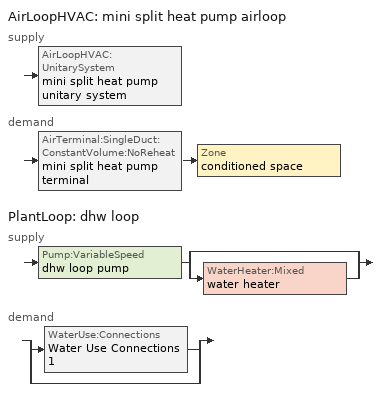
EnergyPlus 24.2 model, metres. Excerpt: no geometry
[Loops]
AirLoopHVAC 'mini split heat pump airloop'
 supply: AirLoopHVAC:UnitarySystem 'mini split heat pump unitary system'
 demand: AirTerminal:SingleDuct:ConstantVolume:NoReheat 'mini split heat pump terminal' > Zone 'conditioned space'
PlantLoop 'dhw loop'
 supply: Pump:VariableSpeed 'dhw loop pump' > split
  | bypass
  | WaterHeater:Mixed 'water heater'
 demand: split
  | WaterUse:Connections 'Water Use Connections 1'
  | bypass
[ZoneControl:Thermostat]
conditioned space Thermostat: Zone or ZoneList=conditioned space; Control Type Schedule=conditioned space Thermostat Schedule; Control 1=conditioned space temperature setpoint; Temperature Difference Between Cutout And Setpoint {deltaC}=0
[ThermostatSetpoint:DualSetpoint]
conditioned space temperature setpoint: Heating Setpoint Temperature Schedule=heating setpoint; Cooling Setpoint Temperature Schedule=cooling setpoint
[ZoneHVAC:Baseboard:Convective:Electric]
electric baseboard: Availability Schedule=Always On Discrete; Heating Design Capacity {W}=5910.66; Efficiency=1
[AirTerminal:SingleDuct:ConstantVolume:NoReheat]
mini split heat pump terminal: Availability Schedule=Always On Discrete; Maximum Air Flow Rate {m3/s}=0.209545
[Zone equipment]
conditioned space: electric baseboard, mini split heat pump terminal
[AirLoopHVAC]
mini split heat pump airloop: Design Supply Air Flow Rate {m3/s}=0.209545; Design Return Air Flow Fraction of Supply Air Flow=1
[Sizing:System]
mini split heat pump airloop: Type of Load to Size On=Sensible; Design Outdoor Air Flow Rate {m3/s}=Autosize; Central Heating Maximum System Air Flow Ratio=0.3; Preheat Design Temperature {C}=7; Preheat Design Humidity Ratio {kgWater/kgDryAir}=0.008; Precool Design Temperature {C}=12.8; Precool Design Humidity Ratio {kgWater/kgDryAir}=0.008; Central Cooling Design Supply Air Temperature {C}=12.8; Central Heating Design Supply Air Temperature {C}=16.7; Type of Zone Sum to Use=NonCoincident; 100% Outdoor Air in Cooling=Yes; 100% Outdoor Air in Heating=Yes; Central Cooling Design Supply Air Humidity Ratio {kgWater/kgDryAir}=0.0085; Central Heating Design Supply Air Humidity Ratio {kgWater/kgDryAir}=0.008; Cooling Supply Air Flow Rate Method=DesignDay; Cooling Supply Air Flow Rate {m3/s}=0; Cooling Supply Air Flow Rate Per Floor Area {m3/s-m2}=0.00996765; Cooling Fraction of Autosized Cooling Supply Air Flow Rate=1; Cooling Supply Air Flow Rate Per Unit Cooling Capacity {m3/s-W}=3.94755e-05; Heating Supply Air Flow Rate Method=DesignDay; Heating Supply Air Flow Rate {m3/s}=0; Heating Supply Air Flow Rate Per Floor Area {m3/s-m2}=0.00996765; Heating Fraction of Autosized Heating Supply Air Flow Rate=1; Heating Fraction of Autosized Cooling Supply Air Flow Rate=1; Heating Supply Air Flow Rate Per Unit Heating Capacity {m3/s-W}=3.15882e-05; System Outdoor Air Method=ZoneSum; Zone Maximum Outdoor Air Fraction=1; Cooling Design Capacity Method=CoolingDesignCapacity; Cooling Design Capacity {W}=Autosize; Cooling Design Capacity Per Floor Area {W/m2}=234.7; Fraction of Autosized Cooling Design Capacity=1; Heating Design Capacity Method=HeatingDesignCapacity; Heating Design Capacity {W}=Autosize; Heating Design Capacity Per Floor Area {W/m2}=157; Fraction of Autosized Heating Design Capacity=1; Central Cooling Capacity Control Method=OnOff; Occupant Diversity=Autosize
[AvailabilityManager:Scheduled]
mini split heat pump airloop Availability Manager: Schedule=Always On Discrete
[AirLoopHVAC:UnitarySystem]
mini split heat pump unitary system: Control Type=Load; Controlling Zone or Thermostat Location=conditioned space; Dehumidification Control Type=None; Availability Schedule=Always On Discrete; Supply Fan=mini split heat pump supply fan; Fan Placement=BlowThrough; Supply Air Fan Operating Mode Schedule=mini split heat pump auto fan schedule; Heating Coil=mini split heat pump htg coil; DX Heating Coil Sizing Ratio=1; Cooling Coil=mini split heat pump clg coil; Use DOAS DX Cooling Coil=No; Minimum Supply Air Temperature {C}=2; Latent Load Control=SensibleOnlyLoadControl; Cooling Supply Air Flow Rate Method=SupplyAirFlowRate; Cooling Supply Air Flow Rate {m3/s}=0.209545; Heating Supply Air Flow Rate Method=SupplyAirFlowRate; Heating Supply Air Flow Rate {m3/s}=0.209545; No Load Supply Air Flow Rate Method=SupplyAirFlowRate; No Load Supply Air Flow Rate {m3/s}=0; No Load Supply Air Flow Rate Control Set To Low Speed=Yes; Maximum Supply Air Temperature {C}=48.8889; Maximum Outdoor Dry-Bulb Temperature for Supplemental Heater Operation {C}=21; Ancillary On-Cycle Electric Power {W}=0; Ancillary Off-Cycle Electric Power {W}=0; Design Specification Multispeed Object=Unitary System Performance Multispeed 1
[Fan:SystemModel]
mini split heat pump supply fan: Availability Schedule=Always On Discrete; Design Maximum Air Flow Rate {m3/s}=0.25806; Speed Control Method=Discrete; Electric Power Minimum Flow Rate Fraction=0.2; Design Pressure Rise {Pa}=500; Motor Efficiency=1; Motor In Air Stream Fraction=1; Design Electric Power Consumption {W}=Autosize; Design Power Sizing Method=PowerPerFlow; Electric Power Per Unit Flow Rate {W/(m3/s)}=148.322; Electric Power Per Unit Flow Rate Per Unit Pressure {W/((m3/s)-Pa)}=1.66667; Fan Total Efficiency=0.7; Motor Loss Radiative Fraction=0; Number of Speeds=4; Speed Flow Fraction 1=0.20706; Speed Electric Power Fraction 1=0.00888; Speed Flow Fraction 2=0.252; Speed Electric Power Fraction 2=0.016; Speed Flow Fraction 3=0.812; Speed Electric Power Fraction 3=0.53539; Speed Flow Fraction 4=1; Speed Electric Power Fraction 4=1
[Coil:Heating:DX:MultiSpeed]
mini split heat pump htg coil: Availability Schedule=Always On Discrete; Minimum Outdoor Dry-Bulb Temperature for Compressor Operation {C}=-28.8889; Crankcase Heater Capacity {W}=50; Maximum Outdoor Dry-Bulb Temperature for Crankcase Heater Operation {C}=10; Defrost Energy Input Ratio Function of Temperature Curve=Defrosteir; Maximum Outdoor Dry-Bulb Temperature for Defrost Operation {C}=4.44444; Defrost Strategy=ReverseCycle; Defrost Control=Timed; Defrost Time Period Fraction=0.058333; Resistive Defrost Heater Capacity {W}=AutoSize; Apply Part Load Fraction to Speeds Greater than 1=No; Fuel Type=Electricity; Region number for Calculating HSPF=4; Number of Speeds=2; Speed Gross Rated Heating Capacity 1 {W}=1209.74; Speed Gross Rated Heating COP 1 {W/W}=4.91059; Speed Rated Air Flow Rate 1 {m3/s}=0.0649699; Speed Rated Supply Air Fan Power Per Volume Flow Rate 2017 1 {W/(m3/s)}=773.3; Speed Rated Supply Air Fan Power Per Volume Flow Rate 2023 1 {W/(m3/s)}=934.4; Speed Heating Capacity Function of Temperature Curve Name 1=Heat-CAP-fT1; Speed Heating Capacity Function of Flow Fraction Curve Name 1=Heat-CAP-fFF1; Speed Energy Input Ratio Function of Temperature Curve Name 1=Heat-EIR-fT1; Speed Energy Input Ratio Function of Flow Fraction Curve Name 1=Heat-EIR-fFF1; Speed Part Load Fraction Correlation Curve Name 1=Heat-PLF-fPLR1; Speed Rated Waste Heat Fraction of Power Input 1=0.2; Speed Waste Heat Function of Temperature Curve Name 1=ConstantBiquadratic 1; Speed Gross Rated Heating Capacity 2 {W}=4764.73; Speed Gross Rated Heating COP 2 {W/W}=3.56211; Speed Rated Air Flow Rate 2 {m3/s}=0.257815; Speed Rated Supply Air Fan Power Per Volume Flow Rate 2017 2 {W/(m3/s)}=773.3; Speed Rated Supply Air Fan Power Per Volume Flow Rate 2023 2 {W/(m3/s)}=934.4; Speed Heating Capacity Function of Temperature Curve Name 2=Heat-CAP-fT2; Speed Heating Capacity Function of Flow Fraction Curve Name 2=Heat-CAP-fFF2; Speed Energy Input Ratio Function of Temperature Curve Name 2=Heat-EIR-fT2; Speed Energy Input Ratio Function of Flow Fraction Curve Name 2=Heat-EIR-fFF2; Speed Part Load Fraction Correlation Curve Name 2=Heat-PLF-fPLR2; Speed Rated Waste Heat Fraction of Power Input 2=0.2; Speed Waste Heat Function of Temperature Curve Name 2=ConstantBiquadratic 1
[Coil:Cooling:DX:MultiSpeed]
mini split heat pump clg coil: Availability Schedule=Always On Discrete; Condenser Type=AirCooled; Minimum Outdoor Dry-Bulb Temperature for Compressor Operation {C}=-25; Apply Part Load Fraction to Speeds Greater than 1=No; Apply Latent Degradation to Speeds Greater than 1=No; Crankcase Heater Capacity {W}=50; Maximum Outdoor Dry-Bulb Temperature for Crankcase Heater Operation {C}=10; Basin Heater Capacity {W/K}=0; Basin Heater Setpoint Temperature {C}=2; Fuel Type=Electricity; Number of Speeds=2; Speed Gross Rated Total Cooling Capacity 1 {W}=994.847; Speed Gross Rated Sensible Heat Ratio 1=0.806404; Speed Gross Rated Cooling COP 1 {W/W}=4.53295; Speed Rated Air Flow Rate 1 {m3/s}=0.0533835; Speed Rated Evaporator Fan Power Per Volume Flow Rate 2017 1 {W/(m3/s)}=773.3; Speed Rated Evaporator Fan Power Per Volume Flow Rate 2023 1 {W/(m3/s)}=934.4; Speed Total Cooling Capacity Function of Temperature Curve Name 1=Cool-CAP-fT1; Speed Total Cooling Capacity Function of Flow Fraction Curve Name 1=Cool-CAP-fFF1; Speed Energy Input Ratio Function of Temperature Curve Name 1=Cool-EIR-fT1; Speed Energy Input Ratio Function of Flow Fraction Curve Name 1=Cool-EIR-fFF1; Speed Part Load Fraction Correlation Curve Name 1=Cool-PLF-fPLR1; Speed Nominal Time for Condensate Removal to Begin 1 {s}=1000; Speed Ratio of Initial Moisture Evaporation Rate and Steady State Latent Capacity 1=1.5; Speed Maximum Cycling Rate 1 {cycles/hr}=3; Speed Latent Capacity Time Constant 1 {s}=45; Speed Rated Waste Heat Fraction of Power Input 1=0.2; Speed Waste Heat Function of Temperature Curve Name 1=ConstantBiquadratic; Speed Evaporative Condenser Effectiveness 1=0.9; Speed Evaporative Condenser Air Flow Rate 1 {m3/s}=AutoSize; Speed Rated Evaporative Condenser Pump Power Consumption 1 {W}=AutoSize; Speed Gross Rated Total Cooling Capacity 2 {W}=3920.49; Speed Gross Rated Sensible Heat Ratio 2=0.759942; Speed Gross Rated Cooling COP 2 {W/W}=3.26937; Speed Rated Air Flow Rate 2 {m3/s}=0.209346; Speed Rated Evaporator Fan Power Per Volume Flow Rate 2017 2 {W/(m3/s)}=773.3; Speed Rated Evaporator Fan Power Per Volume Flow Rate 2023 2 {W/(m3/s)}=934.4; Speed Total Cooling Capacity Function of Temperature Curve Name 2=Cool-CAP-fT2; Speed Total Cooling Capacity Function of Flow Fraction Curve Name 2=Cool-CAP-fFF2; Speed Energy Input Ratio Function of Temperature Curve Name 2=Cool-EIR-fT2; Speed Energy Input Ratio Function of Flow Fraction Curve Name 2=Cool-EIR-fFF2; Speed Part Load Fraction Correlation Curve Name 2=Cool-PLF-fPLR2; Speed Nominal Time for Condensate Removal to Begin 2 {s}=1000; Speed Ratio of Initial Moisture Evaporation Rate and Steady State Latent Capacity 2=1.5; Speed Maximum Cycling Rate 2 {cycles/hr}=3; Speed Latent Capacity Time Constant 2 {s}=45; Speed Rated Waste Heat Fraction of Power Input 2=0.2; Speed Waste Heat Function of Temperature Curve Name 2=ConstantBiquadratic; Speed Evaporative Condenser Effectiveness 2=0.9; Speed Evaporative Condenser Air Flow Rate 2 {m3/s}=AutoSize; Speed Rated Evaporative Condenser Pump Power Consumption 2 {W}=AutoSize
[UnitarySystemPerformance:Multispeed]
Unitary System Performance Multispeed 1: Number of Speeds for Heating=2; Number of Speeds for Cooling=2; Single Mode Operation=No; No Load Supply Air Flow Rate Ratio=1; Heating Speed Supply Air Flow Ratio 1=0.310345; Cooling Speed Supply Air Flow Ratio 1=0.255; Heating Speed Supply Air Flow Ratio 2=1.23153; Cooling Speed Supply Air Flow Ratio 2=1
[PlantLoop]
dhw loop: Fluid Type=Water; Plant Equipment Operation Scheme=dhw loop Operation Schemes; Maximum Loop Temperature {C}=100; Minimum Loop Temperature {C}=0; Maximum Loop Flow Rate {m3/s}=0.01; Minimum Loop Flow Rate {m3/s}=0; Plant Loop Volume {m3}=0.003; Load Distribution Scheme=Optimal; Plant Loop Demand Calculation Scheme=SingleSetpoint; Common Pipe Simulation=None
[Sizing:Plant]
dhw loop: Loop Type=Heating; Design Loop Exit Temperature {C}=56; Loop Design Temperature Difference {deltaC}=5.55556; Sizing Option=NonCoincident; Zone Timesteps in Averaging Window=1; Coincident Sizing Factor Mode=None
[Pump:VariableSpeed]
dhw loop pump: Design Maximum Flow Rate {m3/s}=0.01; Design Pump Head {Pa}=1; Design Power Consumption {W}=0; Motor Efficiency=0.85; Fraction of Motor Inefficiencies to Fluid Stream=0; Coefficient 1 of the Part Load Performance Curve=0; Coefficient 2 of the Part Load Performance Curve=1; Coefficient 3 of the Part Load Performance Curve=0; Coefficient 4 of the Part Load Performance Curve=0; Design Minimum Flow Rate {m3/s}=0; Pump Control Type=Intermittent; Skin Loss Radiative Fraction=0.5; Design Power Sizing Method=PowerPerFlowPerPressure; Design Electric Power per Unit Flow Rate {W/(m3/s)}=348701.1; Design Shaft Power per Unit Flow Rate per Unit Head {W/((m3/s)-Pa)}=1.28205; Design Minimum Flow Rate Fraction=0
[WaterHeater:Mixed]
water heater: Tank Volume {m3}=0.170344; Setpoint Temperature Schedule=water heater setpoint; Deadband Temperature Difference {deltaC}=2; Maximum Temperature Limit {C}=99; Heater Control Type=Cycle; Heater Maximum Capacity {W}=5500.06; Heater Minimum Capacity {W}=0; Heater Ignition Minimum Flow Rate {m3/s}=0; Heater Ignition Delay {s}=0; Heater Fuel Type=Electricity; Heater Thermal Efficiency=1; Off Cycle Parasitic Fuel Consumption Rate {W}=0; Off Cycle Parasitic Fuel Type=Electricity; Off Cycle Parasitic Heat Fraction to Tank=0; On Cycle Parasitic Fuel Consumption Rate {W}=0; On Cycle Parasitic Fuel Type=Electricity; On Cycle Parasitic Heat Fraction to Tank=0; Ambient Temperature Indicator=Zone; Ambient Temperature Zone=conditioned space; Off Cycle Loss Coefficient to Ambient Temperature {W/K}=2.93714; Off Cycle Loss Fraction to Zone=1; On Cycle Loss Coefficient to Ambient Temperature {W/K}=2.93714; On Cycle Loss Fraction to Zone=1; Use Side Effectiveness=1; Source Side Effectiveness=1; Use Side Design Flow Rate {m3/s}=Autosize; Source Side Design Flow Rate {m3/s}=Autosize; Indirect Water Heating Recovery Time {hr}=1.5; Source Side Flow Control Mode=IndirectHeatPrimarySetpoint
[WaterHeater:Sizing]
water heater: Design Mode=PeakDraw; Time Storage Can Meet Peak Draw {hr}=0.538503; Time for Tank Recovery {hr}=0; Nominal Tank Volume for Autosizing Plant Connections {m3}=1
[SetpointManager:Scheduled]
Setpoint Manager Scheduled 1: Control Variable=Temperature; Schedule=dhw temp
[WaterUse:Connections]
Water Use Connections 1: Drain Water Heat Exchanger Type=None; Drain Water Heat Exchanger Destination=Plant; Water Use Equipment Name 1=dhw fixtures; Water Use Equipment Name 2=dhw distribution waste; Water Use Equipment Name 3=clothes washer; Water Use Equipment Name 4=dishwasher
[WaterUse:Equipment]
Name | Peak Flow Rate {m3/s} | Flow Rate Fraction Schedule | Target Temperature Schedule
dhw fixtures | 4.46098e-06 | dhw fixtures schedule | mixed water temperature schedule
dhw distribution waste | 1.35238e-06 | dhw fixtures schedule | mixed water temperature schedule
clothes washer | 9.69919e-07 | clothes washer schedule
dishwasher | 2.90872e-07 | dishwasher schedule
[PlantEquipmentOperationSchemes]
dhw loop Operation Schemes: Control Scheme Object Type 1=PlantEquipmentOperation:HeatingLoad; Control Scheme Name 1=dhw loop Heating Operation Scheme; Control Scheme Schedule Name 1=Always On Discrete
[PlantEquipmentOperation:HeatingLoad]
dhw loop Heating Operation Scheme: Load Range Lower Limit 1 {W}=0; Load Range Upper Limit 1 {W}=1000000000; Range Equipment List Name 1=dhw loop Heating Equipment List
[PlantEquipmentList]
dhw loop Heating Equipment List: WaterHeater:Mixed, water heater
[EnergyManagementSystem:GlobalVariable]
infil_program_Qfan
infil_program_Qinf
mini_split_heat_pump_airloop_Fan_RTF
natural_vent_program_Qnv
natural_vent_program_Qwhf
[EnergyManagementSystem:InternalVariable]
mini_split_heat_pump_airloop_max_sup_fan_mfr: Internal Data Index Key=mini split heat pump supply fan; Internal Data Type=Fan Maximum Mass Flow Rate
[EnergyManagementSystem:Sensor]
Name | Output:Variable or Output:Meter Index Key | Output:Variable or Output:Meter
airflow_gain | infil flow | Infiltration Sensible Heat Gain Energy
airflow_gain_1 | natural vent flow | Infiltration Sensible Heat Gain Energy
airflow_gain_2 | whole house fan flow | Infiltration Sensible Heat Gain Energy
airflow_loss | infil flow | Infiltration Sensible Heat Loss Energy
airflow_loss_1 | natural vent flow | Infiltration Sensible Heat Loss Energy
airflow_loss_2 | whole house fan flow | Infiltration Sensible Heat Loss Energy
clg_load_cond |  | Cooling:EnergyTransfer:Zone:CONDITIONED SPACE
clg_sp_s; clg_sp_s_1 | cooling setpoint | Schedule Value
clothes_dryer_exhaust_0_sch_s | clothes dryer exhaust 0 schedule | Schedule Value
conditioned_space_clg_unmet_s | conditioned space | Zone Cooling Setpoint Not Met Time
conditioned_space_htg_unmet_s | conditioned space | Zone Heating Setpoint Not Met Time
cool_season | cooling season schedule | Schedule Value
dhw_loss | water heater | Water Heater Heat Loss Energy
dhw_rtf | water heater | Water Heater Runtime Fraction
fridge_tin_s; tin_s; tin_s_1 | conditioned space | Zone Mean Air Temperature
htg_load_cond |  | Heating:EnergyTransfer:Zone:CONDITIONED SPACE
htg_sp_s; htg_sp_s_1 | heating setpoint | Schedule Value
ig_ee_conv | clothes dryer | Electric Equipment Convective Heating Energy
ig_ee_conv_1 | clothes washer | Electric Equipment Convective Heating Energy
ig_ee_conv_2 | cooking range | Electric Equipment Convective Heating Energy
ig_ee_conv_3 | dishwasher | Electric Equipment Convective Heating Energy
ig_ee_conv_4 | fridge | Electric Equipment Convective Heating Energy
ig_ee_conv_5 | misc plug loads | Electric Equipment Convective Heating Energy
ig_ee_conv_6 | whole house fan | Electric Equipment Convective Heating Energy
ig_ee_rad | clothes dryer | Electric Equipment Radiant Heating Energy
ig_ee_rad_1 | clothes washer | Electric Equipment Radiant Heating Energy
ig_ee_rad_2 | cooking range | Electric Equipment Radiant Heating Energy
ig_ee_rad_3 | dishwasher | Electric Equipment Radiant Heating Energy
ig_ee_rad_4 | fridge | Electric Equipment Radiant Heating Energy
ig_ee_rad_5 | misc plug loads | Electric Equipment Radiant Heating Energy
ig_ee_rad_6 | whole house fan | Electric Equipment Radiant Heating Energy
ig_lgt_conv | interior lighting | Lights Convective Heating Energy
ig_lgt_rad | interior lighting | Lights Radiant Heating Energy
ig_lgt_vis | interior lighting | Lights Visible Radiation Heating Energy
ig_oe_conv | clothes dryer 1 | Other Equipment Convective Heating Energy
ig_oe_conv_1 | cooking range 1 | Other Equipment Convective Heating Energy
ig_oe_conv_2 | general water use latent | Other Equipment Convective Heating Energy
ig_oe_conv_3 | general water use sensible | Other Equipment Convective Heating Energy
ig_oe_conv_4 | water heater energy adjustment1 | Other Equipment Convective Heating Energy
ig_oe_rad | clothes dryer 1 | Other Equipment Radiant Heating Energy
ig_oe_rad_1 | cooking range 1 | Other Equipment Radiant Heating Energy
ig_oe_rad_2 | general water use latent | Other Equipment Radiant Heating Energy
ig_oe_rad_3 | general water use sensible | Other Equipment Radiant Heating Energy
ig_oe_rad_4 | water heater energy adjustment1 | Other Equipment Radiant Heating Energy
ig_ppl_conv | occupants | People Convective Heating Energy
ig_ppl_rad | occupants | People Radiant Heating Energy
im_conv | furniture mass conditioned space 1 | Surface Inside Face Convection Heat Gain Energy
im_conv_1 | partition wall mass | Surface Inside Face Convection Heat Gain Energy
im_ig | furniture mass conditioned space 1 | Surface Inside Face Internal Gains Radiation Heat Gain Energy
im_ig_1 | partition wall mass | Surface Inside Face Internal Gains Radiation Heat Gain Energy
im_lgt | furniture mass conditioned space 1 | Surface Inside Face Lights Radiation Heat Gain Energy
im_lgt_1 | partition wall mass | Surface Inside Face Lights Radiation Heat Gain Energy
im_sol | furniture mass conditioned space 1 | Surface Inside Face Solar Radiation Heat Gain Energy
im_sol_1 | partition wall mass | Surface Inside Face Solar Radiation Heat Gain Energy
im_surf | furniture mass conditioned space 1 | Surface Inside Face Net Surface Thermal Radiation Heat Gain Energy
im_surf_1 | partition wall mass | Surface Inside Face Net Surface Thermal Radiation Heat Gain Energy
mech_vent_bath_fan_0_sch_s | mech vent bath fan 0 schedule | Schedule Value
mech_vent_bath_fan_1_sch_s | mech vent bath fan 1 schedule | Schedule Value
mech_vent_range_fan_0_sch_s | mech vent range fan 0 schedule | Schedule Value
mini_split_heat_pump_airloop_Fan_RTF_s | mini split heat pump supply fan | Fan Runtime Fraction Speed 1
mini_split_heat_pump_airloop_Fan_RTF_s_1 | mini split heat pump supply fan | Fan Runtime Fraction Speed 2
mini_split_heat_pump_airloop_Fan_RTF_s_2 | mini split heat pump supply fan | Fan Runtime Fraction Speed 3
mini_split_heat_pump_airloop_Fan_RTF_s_3 | mini split heat pump supply fan | Fan Runtime Fraction Speed 4
mini_split_heat_pump_clg_coil_s | mini split heat pump clg coil | Cooling Coil Total Cooling Energy
mini_split_heat_pump_htg_coil_s | mini split heat pump htg coil | Heating Coil Heating Energy
mini_split_heat_pump_supply_fan_s | mini split heat pump supply fan | Fan Electricity Energy
mv_conv | mech vent bath fan 0 | Electric Equipment Convective Heating Energy
mv_conv_1 | mech vent bath fan 1 | Electric Equipment Convective Heating Energy
mv_conv_2 | mech vent house fan | Electric Equipment Convective Heating Energy
mv_conv_3 | mech vent house fan cfis | Electric Equipment Convective Heating Energy
mv_conv_4 | mech vent range fan 0 | Electric Equipment Convective Heating Energy
mv_conv_5 | mech vent house fan latent load | Other Equipment Convective Heating Energy
mv_conv_6 | mech vent house fan sensible load | Other Equipment Convective Heating Energy
mv_rad | mech vent bath fan 0 | Electric Equipment Radiant Heating Energy
mv_rad_1 | mech vent bath fan 1 | Electric Equipment Radiant Heating Energy
mv_rad_2 | mech vent house fan | Electric Equipment Radiant Heating Energy
mv_rad_3 | mech vent house fan cfis | Electric Equipment Radiant Heating Energy
mv_rad_4 | mech vent range fan 0 | Electric Equipment Radiant Heating Energy
mv_rad_5 | mech vent house fan latent load | Other Equipment Radiant Heating Energy
mv_rad_6 | mech vent house fan sensible load | Other Equipment Radiant Heating Energy
natural_vent_s | natural vent schedule | Schedule Value
out_pb_s |  | Site Outdoor Air Barometric Pressure
out_wt_s |  | Site Outdoor Air Humidity Ratio
site_vw_s |  | Site Wind Speed
ss_back_out | Window1 | Surface Window Shortwave from Zone Back Out Window Heat Transfer Rate
ss_back_out_1 | Window2 | Surface Window Shortwave from Zone Back Out Window Heat Transfer Rate
ss_back_out_2 | Window3 | Surface Window Shortwave from Zone Back Out Window Heat Transfer Rate
ss_back_out_3 | Window4 | Surface Window Shortwave from Zone Back Out Window Heat Transfer Rate
ss_back_out_4 | Window5 | Surface Window Shortwave from Zone Back Out Window Heat Transfer Rate
ss_back_out_5 | Window7 | Surface Window Shortwave from Zone Back Out Window Heat Transfer Rate
ss_back_out_6 | Window9 | Surface Window Shortwave from Zone Back Out Window Heat Transfer Rate
ss_conv | Door1 | Surface Inside Face Convection Heat Gain Energy
ss_conv_1 | Window1 | Surface Inside Face Convection Heat Gain Energy
ss_conv_2 | Window2 | Surface Inside Face Convection Heat Gain Energy
ss_conv_3 | Window3 | Surface Inside Face Convection Heat Gain Energy
ss_conv_4 | Window4 | Surface Inside Face Convection Heat Gain Energy
ss_conv_5 | Window5 | Surface Inside Face Convection Heat Gain Energy
ss_conv_6 | Window7 | Surface Inside Face Convection Heat Gain Energy
ss_conv_7 | Window9 | Surface Inside Face Convection Heat Gain Energy
ss_ig | Door1 | Surface Inside Face Internal Gains Radiation Heat Gain Energy
ss_ig_1 | Window1 | Surface Inside Face Internal Gains Radiation Heat Gain Energy
ss_ig_2 | Window2 | Surface Inside Face Internal Gains Radiation Heat Gain Energy
ss_ig_3 | Window3 | Surface Inside Face Internal Gains Radiation Heat Gain Energy
ss_ig_4 | Window4 | Surface Inside Face Internal Gains Radiation Heat Gain Energy
ss_ig_5 | Window5 | Surface Inside Face Internal Gains Radiation Heat Gain Energy
ss_ig_6 | Window7 | Surface Inside Face Internal Gains Radiation Heat Gain Energy
ss_ig_7 | Window9 | Surface Inside Face Internal Gains Radiation Heat Gain Energy
ss_lgt | Door1 | Surface Inside Face Lights Radiation Heat Gain Energy
ss_sol | Door1 | Surface Inside Face Solar Radiation Heat Gain Energy
ss_surf | Door1 | Surface Inside Face Net Surface Thermal Radiation Heat Gain Energy
ss_surf_1 | Window1 | Surface Inside Face Net Surface Thermal Radiation Heat Gain Energy
ss_surf_2 | Window2 | Surface Inside Face Net Surface Thermal Radiation Heat Gain Energy
ss_surf_3 | Window3 | Surface Inside Face Net Surface Thermal Radiation Heat Gain Energy
ss_surf_4 | Window4 | Surface Inside Face Net Surface Thermal Radiation Heat Gain Energy
ss_surf_5 | Window5 | Surface Inside Face Net Surface Thermal Radiation Heat Gain Energy
ss_surf_6 | Window7 | Surface Inside Face Net Surface Thermal Radiation Heat Gain Energy
ss_surf_7 | Window9 | Surface Inside Face Net Surface Thermal Radiation Heat Gain Energy
ss_trans_in | Window1 | Surface Window Transmitted Solar Radiation Rate
ss_trans_in_1 | Window2 | Surface Window Transmitted Solar Radiation Rate
ss_trans_in_2 | Window3 | Surface Window Transmitted Solar Radiation Rate
ss_trans_in_3 | Window4 | Surface Window Transmitted Solar Radiation Rate
ss_trans_in_4 | Window5 | Surface Window Transmitted Solar Radiation Rate
ss_trans_in_5 | Window7 | Surface Window Transmitted Solar Radiation Rate
ss_trans_in_6 | Window9 | Surface Window Transmitted Solar Radiation Rate
ss_trans_out | Window1 | Surface Inside Face Initial Transmitted Diffuse Transmitted Out Window Solar Radiation Rate
ss_trans_out_1 | Window2 | Surface Inside Face Initial Transmitted Diffuse Transmitted Out Window Solar Radiation Rate
ss_trans_out_2 | Window3 | Surface Inside Face Initial Transmitted Diffuse Transmitted Out Window Solar Radiation Rate
ss_trans_out_3 | Window4 | Surface Inside Face Initial Transmitted Diffuse Transmitted Out Window Solar Radiation Rate
ss_trans_out_4 | Window5 | Surface Inside Face Initial Transmitted Diffuse Transmitted Out Window Solar Radiation Rate
ss_trans_out_5 | Window7 | Surface Inside Face Initial Transmitted Diffuse Transmitted Out Window Solar Radiation Rate
ss_trans_out_6 | Window9 | Surface Inside Face Initial Transmitted Diffuse Transmitted Out Window Solar Radiation Rate
s_conv | Floor1 | Surface Inside Face Convection Heat Gain Energy
s_conv_1 | Floor2 | Surface Inside Face Convection Heat Gain Energy
s_conv_10 | Wall2:45 | Surface Inside Face Convection Heat Gain Energy
s_conv_2 | Floor3 | Surface Inside Face Convection Heat Gain Energy
s_conv_3 | Wall1:135 | Surface Inside Face Convection Heat Gain Energy
s_conv_4 | Wall1:225 | Surface Inside Face Convection Heat Gain Energy
s_conv_5 | Wall1:315 | Surface Inside Face Convection Heat Gain Energy
s_conv_6 | Wall1:45 | Surface Inside Face Convection Heat Gain Energy
s_conv_7 | Wall2:135 | Surface Inside Face Convection Heat Gain Energy
s_conv_8 | Wall2:225 | Surface Inside Face Convection Heat Gain Energy
s_conv_9 | Wall2:315 | Surface Inside Face Convection Heat Gain Energy
s_ig | Floor1 | Surface Inside Face Internal Gains Radiation Heat Gain Energy
s_ig_1 | Floor2 | Surface Inside Face Internal Gains Radiation Heat Gain Energy
s_ig_10 | Wall2:45 | Surface Inside Face Internal Gains Radiation Heat Gain Energy
s_ig_2 | Floor3 | Surface Inside Face Internal Gains Radiation Heat Gain Energy
s_ig_3 | Wall1:135 | Surface Inside Face Internal Gains Radiation Heat Gain Energy
s_ig_4 | Wall1:225 | Surface Inside Face Internal Gains Radiation Heat Gain Energy
s_ig_5 | Wall1:315 | Surface Inside Face Internal Gains Radiation Heat Gain Energy
s_ig_6 | Wall1:45 | Surface Inside Face Internal Gains Radiation Heat Gain Energy
s_ig_7 | Wall2:135 | Surface Inside Face Internal Gains Radiation Heat Gain Energy
s_ig_8 | Wall2:225 | Surface Inside Face Internal Gains Radiation Heat Gain Energy
s_ig_9 | Wall2:315 | Surface Inside Face Internal Gains Radiation Heat Gain Energy
s_lgt | Floor1 | Surface Inside Face Lights Radiation Heat Gain Energy
s_lgt_1 | Floor2 | Surface Inside Face Lights Radiation Heat Gain Energy
s_lgt_10 | Wall2:45 | Surface Inside Face Lights Radiation Heat Gain Energy
s_lgt_2 | Floor3 | Surface Inside Face Lights Radiation Heat Gain Energy
s_lgt_3 | Wall1:135 | Surface Inside Face Lights Radiation Heat Gain Energy
s_lgt_4 | Wall1:225 | Surface Inside Face Lights Radiation Heat Gain Energy
s_lgt_5 | Wall1:315 | Surface Inside Face Lights Radiation Heat Gain Energy
s_lgt_6 | Wall1:45 | Surface Inside Face Lights Radiation Heat Gain Energy
s_lgt_7 | Wall2:135 | Surface Inside Face Lights Radiation Heat Gain Energy
s_lgt_8 | Wall2:225 | Surface Inside Face Lights Radiation Heat Gain Energy
s_lgt_9 | Wall2:315 | Surface Inside Face Lights Radiation Heat Gain Energy
s_sol | Floor1 | Surface Inside Face Solar Radiation Heat Gain Energy
s_sol_1 | Floor2 | Surface Inside Face Solar Radiation Heat Gain Energy
s_sol_10 | Wall2:45 | Surface Inside Face Solar Radiation Heat Gain Energy
s_sol_2 | Floor3 | Surface Inside Face Solar Radiation Heat Gain Energy
s_sol_3 | Wall1:135 | Surface Inside Face Solar Radiation Heat Gain Energy
s_sol_4 | Wall1:225 | Surface Inside Face Solar Radiation Heat Gain Energy
s_sol_5 | Wall1:315 | Surface Inside Face Solar Radiation Heat Gain Energy
s_sol_6 | Wall1:45 | Surface Inside Face Solar Radiation Heat Gain Energy
s_sol_7 | Wall2:135 | Surface Inside Face Solar Radiation Heat Gain Energy
s_sol_8 | Wall2:225 | Surface Inside Face Solar Radiation Heat Gain Energy
s_sol_9 | Wall2:315 | Surface Inside Face Solar Radiation Heat Gain Energy
s_surf | Floor1 | Surface Inside Face Net Surface Thermal Radiation Heat Gain Energy
s_surf_1 | Floor2 | Surface Inside Face Net Surface Thermal Radiation Heat Gain Energy
s_surf_10 | Wall2:45 | Surface Inside Face Net Surface Thermal Radiation Heat Gain Energy
s_surf_2 | Floor3 | Surface Inside Face Net Surface Thermal Radiation Heat Gain Energy
s_surf_3 | Wall1:135 | Surface Inside Face Net Surface Thermal Radiation Heat Gain Energy
s_surf_4 | Wall1:225 | Surface Inside Face Net Surface Thermal Radiation Heat Gain Energy
s_surf_5 | Wall1:315 | Surface Inside Face Net Surface Thermal Radiation Heat Gain Energy
s_surf_6 | Wall1:45 | Surface Inside Face Net Surface Thermal Radiation Heat Gain Energy
s_surf_7 | Wall2:135 | Surface Inside Face Net Surface Thermal Radiation Heat Gain Energy
s_surf_8 | Wall2:225 | Surface Inside Face Net Surface Thermal Radiation Heat Gain Energy
s_surf_9 | Wall2:315 | Surface Inside Face Net Surface Thermal Radiation Heat Gain Energy
tout_db; tout_db_1 | Environment | Site Outdoor Air Drybulb Temperature
tout_s | conditioned space | Zone Outdoor Air Drybulb Temperature
water_heater_energy | water heater | Water Heater Electricity Rate
water_heater_off_cycle_parasitic | water heater | Water Heater Off Cycle Parasitic Electricity Rate
water_heater_on_cycle_parasitic | water heater | Water Heater On Cycle Parasitic Electricity Rate
win_s | conditioned space | Zone Air Humidity Ratio
[EnergyManagementSystem:Actuator]
Name | Actuated Component Unique | Actuated Component Type | Actuated Component Control Type
fridge_schedule_act | fridge schedule | Schedule:Constant | Schedule Value
infil_flow_act | infil flow | Zone Infiltration | Air Exchange Flow Rate
mech_vent_house_fan_cfis_act | mech vent house fan cfis | ElectricEquipment | Electricity Rate
mech_vent_house_fan_latent_load_act | mech vent house fan latent load | OtherEquipment | Power Level
mech_vent_house_fan_sensible_load_act | mech vent house fan sensible load | OtherEquipment | Power Level
mini_split_heat_pump_supply_fan_pressure_rise_act | mini split heat pump supply fan | Fan | Fan Pressure Rise
mini_split_heat_pump_supply_fan_total_efficiency_act | mini split heat pump supply fan | Fan | Fan Total Efficiency
natural_vent_flow_act | natural vent flow | Zone Infiltration | Air Exchange Flow Rate
Sequential_Fraction_Schedule_act | Sequential Fraction Schedule | Schedule:Constant | Schedule Value
water_heater_ec_adj_act | water heater energy adjustment1 | OtherEquipment | Power Level
whole_house_fan_act | whole house fan | ElectricEquipment | Electricity Rate
whole_house_fan_flow_act | whole house fan flow | Zone Infiltration | Air Exchange Flow Rate
whole_house_fan_mix_act | whole house fan mix | ZoneMixing | Air Exchange Flow Rate
[EnergyManagementSystem:Program]
component_loads_program: Set loads_htg_walls = 0; Set loads_htg_rim_joists = 0; Set loads_htg_foundation_walls = 0; Set loads_htg_floors = 0; Set loads_htg_slabs = 0; Set loads_htg_ceilings = 0; Set loads_htg_roofs = 0; Set loads_htg_windows_conduction = 0; Set loads_htg_windows_solar = 0; Set loads_htg_doors = 0; Set loads_htg_skylights_conduction = 0; Set loads_htg_skylights_solar = 0; Set loads_htg_internal_mass = 0; Set loads_htg_intgains = 0; Set loads_htg_lighting = 0; Set loads_htg_infil = 0; Set loads_htg_mechvent = 0; Set loads_htg_natvent = 0; Set loads_htg_whf = 0; Set loads_htg_ducts = 0; Set loads_clg_walls = 0; Set loads_clg_rim_joists = 0; Set loads_clg_foundation_walls = 0; Set loads_clg_floors = 0; Set loads_clg_slabs = 0; Set loads_clg_ceilings = 0; Set loads_clg_roofs = 0; Set loads_clg_windows_conduction = 0; Set loads_clg_windows_solar = 0; Set loads_clg_doors = 0; Set loads_clg_skylights_conduction = 0; Set loads_clg_skylights_solar = 0; Set loads_clg_internal_mass = 0; Set loads_clg_intgains = 0; Set loads_clg_lighting = 0; Set loads_clg_infil = 0; Set loads_clg_mechvent = 0; Set loads_clg_natvent = 0; Set loads_clg_whf = 0; Set loads_clg_ducts = 0; Set hr_walls = 0; Set hr_walls = hr_walls + s_conv_3 + s_ig_3 + s_sol_3 + s_lgt_3 + s_surf_3; Set hr_walls = hr_walls + s_conv_4 + s_ig_4 + s_sol_4 + s_lgt_4 + s_surf_4; Set hr_walls = hr_walls + s_conv_5 + s_ig_5 + s_sol_5 + s_lgt_5 + s_surf_5; Set hr_walls = hr_walls + s_conv_6 + s_ig_6 + s_sol_6 + s_lgt_6 + s_surf_6; Set hr_walls = hr_walls + s_conv_7 + s_ig_7 + s_sol_7 + s_lgt_7 + s_surf_7; Set hr_walls = hr_walls + s_conv_8 + s_ig_8 + s_sol_8 + s_lgt_8 + s_surf_8; Set hr_walls = hr_walls + s_conv_9 + s_ig_9 + s_sol_9 + s_lgt_9 + s_surf_9; Set hr_walls = hr_walls + s_conv_10 + s_ig_10 + s_sol_10 + s_lgt_10 + s_surf_10; Set hr_rim_joists = 0; Set hr_foundation_walls = 0; Set hr_floors = 0; Set hr_floors = hr_floors + s_conv_2 + s_ig_2 + s_sol_2 + s_lgt_2 + s_surf_2; Set hr_slabs = 0; Set hr_ceilings = 0; Set hr_ceilings = hr_ceilings + s_conv + s_ig + s_sol + s_lgt + s_surf; Set hr_ceilings = hr_ceilings + s_conv_1 + s_ig_1 + s_sol_1 + s_lgt_1 + s_surf_1; Set hr_roofs = 0; Set hr_windows_conduction = 0; Set hr_windows_conduction = hr_windows_conduction + ss_conv_1; Set hr_windows_conduction = hr_windows_conduction + ss_ig_1; Set hr_windows_conduction = hr_windows_conduction + ss_surf_1; Set hr_windows_conduction = hr_windows_conduction + ss_conv_2; Set hr_windows_conduction = hr_windows_conduction + ss_ig_2; Set hr_windows_conduction = hr_windows_conduction + ss_surf_2; Set hr_windows_conduction = hr_windows_conduction + ss_conv_3; Set hr_windows_conduction = hr_windows_conduction + ss_ig_3; Set hr_windows_conduction = hr_windows_conduction + ss_surf_3; Set hr_windows_conduction = hr_windows_conduction + ss_conv_4; Set hr_windows_conduction = hr_windows_conduction + ss_ig_4; Set hr_windows_conduction = hr_windows_conduction + ss_surf_4; Set hr_windows_conduction = hr_windows_conduction + ss_conv_5; Set hr_windows_conduction = hr_windows_conduction + ss_ig_5; Set hr_windows_conduction = hr_windows_conduction + ss_surf_5; Set hr_windows_conduction = hr_windows_conduction + ss_conv_6; Set hr_windows_conduction = hr_windows_conduction + ss_ig_6; Set hr_windows_conduction = hr_windows_conduction + ss_surf_6; Set hr_windows_conduction = hr_windows_conduction + ss_conv_7; Set hr_windows_conduction = hr_windows_conduction + ss_ig_7; Set hr_windows_conduction = hr_windows_conduction + ss_surf_7; Set hr_windows_solar = 0; Set hr_windows_solar = hr_windows_solar - ss_trans_in * ZoneTimestep * 3600 + ss_back_out * ZoneTimestep * 3600 + ss_trans_out * ZoneTimestep * 3600; Set hr_windows_solar = hr_windows_solar - ss_trans_in_1 * ZoneTimestep * 3600 + ss_back_out_1 * ZoneTimestep * 3600 + ss_trans_out_1 * ZoneTimestep * 3600; Set hr_windows_solar = hr_windows_solar - ss_trans_in_2 * ZoneTimestep * 3600 + ss_back_out_2 * ZoneTimestep * 3600 + ss_trans_out_2 * ZoneTimestep * 3600; Set hr_windows_solar = hr_windows_solar - ss_trans_in_3 * ZoneTimestep * 3600 + ss_back_out_3 * ZoneTimestep * 3600 + ss_trans_out_3 * ZoneTimestep * 3600; Set hr_windows_solar = hr_windows_solar - ss_trans_in_4 * ZoneTimestep * 3600 + ss_back_out_4 * ZoneTimestep * 3600 + ss_trans_out_4 * ZoneTimestep * 3600; Set hr_windows_solar = hr_windows_solar - ss_trans_in_5 * ZoneTimestep * 3600 + ss_back_out_5 * ZoneTimestep * 3600 + ss_trans_out_5 * ZoneTimestep * 3600; Set hr_windows_solar = hr_windows_solar - ss_trans_in_6 * ZoneTimestep * 3600 + ss_back_out_6 * ZoneTimestep * 3600 + ss_trans_out_6 * ZoneTimestep * 3600; Set hr_doors = 0; Set hr_doors = hr_doors + ss_sol; Set hr_doors = hr_doors + ss_lgt; Set hr_doors = hr_doors + ss_conv; Set hr_doors = hr_doors + ss_ig; Set hr_doors = hr_doors + ss_surf; Set hr_skylights_conduction = 0; Set hr_skylights_solar = 0; Set hr_internal_mass = 0; Set hr_internal_mass = hr_internal_mass + im_conv + im_ig + im_sol + im_lgt + im_surf; Set hr_internal_mass = hr_internal_mass + im_conv_1 + im_ig_1 + im_sol_1 + im_lgt_1 + im_surf_1; Set hr_intgains = 0; Set hr_intgains = hr_intgains - ig_ee_conv - ig_ee_rad - ig_ee_conv_1 - ig_ee_rad_1 - ig_ee_conv_2 - ig_ee_rad_2 - ig_ee_conv_3 - ig_ee_rad_3 - ig_ee_conv_4 - ig_ee_rad_4 - ig_ee_conv_5 - ig_ee_rad_5 - ig_ee_conv_6 - ig_ee_rad_6 - ig_oe_conv - ig_oe_rad - ig_oe_conv_1 - ig_oe_rad_1 - ig_oe_conv_2 - ig_oe_rad_2 - ig_oe_conv_3 - ig_oe_rad_3 - ig_oe_conv_4 - ig_oe_rad_4 - ig_ppl_conv - ig_ppl_rad; Set hr_lighting = 0; Set hr_lighting = hr_lighting - ig_lgt_conv - ig_lgt_rad - ig_lgt_vis; Set hr_infil = 0; Set hr_infil = hr_infil - airflow_gain + airflow_loss; Set hr_natvent = 0; Set hr_natvent = hr_natvent - airflow_gain_1 + airflow_loss_1; Set hr_whf = 0; Set hr_whf = hr_whf - airflow_gain_2 + airflow_loss_2; Set hr_mechvent = 0; Set hr_mechvent = hr_mechvent - mv_conv - mv_rad - mv_conv_1 - mv_rad_1 - mv_conv_2 - mv_rad_2 - mv_conv_3 - mv_rad_3 - mv_conv_4 - mv_rad_4 - mv_conv_5 - mv_rad_5 - mv_conv_6 - mv_rad_6; Set hr_ducts = 0; Set hr_intgains = hr_intgains + dhw_loss * (1.0*(1-dhw_rtf) + 1.0*dhw_rtf); Set htg_mode = 0; Set clg_mode = 0; If (htg_load_cond > 0); Set htg_mode = 1.0; ElseIf (clg_load_cond > 0); Set clg_mode = 1.0; Else; Set htg_season = 0; Set clg_season = 0; If ((DayOfYear >= 1) && (DayOfYear <= 365)); Set clg_season = 1; EndIf; If ((DayOfYear >= 1) && (DayOfYear <= 365)); Set htg_season = 1; EndIf; If ((airflow_gain_1 <> 0) || (airflow_loss_1 <> 0)) && (clg_season == 1); Set clg_mode = 1.0; ElseIf ((airflow_gain_2 <> 0) || (airflow_loss_2 <> 0)) && (clg_season == 1); Set clg_mode = 1.0; Else; Set Tmid_setpoint = (htg_sp_s_1 + clg_sp_s_1) / 2; If (tin_s_1 > Tmid_setpoint) && (clg_season == 1); Set clg_mode = 1.0; ElseIf (tin_s_1 < Tmid_setpoint) && (htg_season == 1); Set htg_mode = 1.0; EndIf; EndIf; EndIf; Set loads_htg_walls = loads_htg_walls + (hr_walls * htg_mode * 1); Set loads_htg_rim_joists = loads_htg_rim_joists + (hr_rim_joists * htg_mode * 1); Set loads_htg_foundation_walls = loads_htg_foundation_walls + (hr_foundation_walls * htg_mode * 1); Set loads_htg_floors = loads_htg_floors + (hr_floors * htg_mode * 1); Set loads_htg_slabs = loads_htg_slabs + (hr_slabs * htg_mode * 1); Set loads_htg_ceilings = loads_htg_ceilings + (hr_ceilings * htg_mode * 1); Set loads_htg_roofs = loads_htg_roofs + (hr_roofs * htg_mode * 1); Set loads_htg_windows_conduction = loads_htg_windows_conduction + (hr_windows_conduction * htg_mode * 1); Set loads_htg_windows_solar = loads_htg_windows_solar + (hr_windows_solar * htg_mode * 1); Set loads_htg_doors = loads_htg_doors + (hr_doors * htg_mode * 1); Set loads_htg_skylights_conduction = loads_htg_skylights_conduction + (hr_skylights_conduction * htg_mode * 1); Set loads_htg_skylights_solar = loads_htg_skylights_solar + (hr_skylights_solar * htg_mode * 1); Set loads_htg_internal_mass = loads_htg_internal_mass + (hr_internal_mass * htg_mode * 1); Set loads_htg_intgains = loads_htg_intgains + (hr_intgains * htg_mode * 1); Set loads_htg_lighting = loads_htg_lighting + (hr_lighting * htg_mode * 1); Set loads_htg_infil = loads_htg_infil + (hr_infil * htg_mode * 1); Set loads_htg_mechvent = loads_htg_mechvent + (hr_mechvent * htg_mode * 1); Set loads_htg_natvent = loads_htg_natvent + (hr_natvent * htg_mode * 1); Set loads_htg_whf = loads_htg_whf + (hr_whf * htg_mode * 1); Set loads_htg_ducts = loads_htg_ducts + (hr_ducts * htg_mode * 1); Set loads_clg_walls = loads_clg_walls + (-hr_walls * clg_mode * 1); Set loads_clg_rim_joists = loads_clg_rim_joists + (-hr_rim_joists * clg_mode * 1); Set loads_clg_foundation_walls = loads_clg_foundation_walls + (-hr_foundation_walls * clg_mode * 1); Set loads_clg_floors = loads_clg_floors + (-hr_floors * clg_mode * 1); Set loads_clg_slabs = loads_clg_slabs + (-hr_slabs * clg_mode * 1); Set loads_clg_ceilings = loads_clg_ceilings + (-hr_ceilings * clg_mode * 1); Set loads_clg_roofs = loads_clg_roofs + (-hr_roofs * clg_mode * 1); Set loads_clg_windows_conduction = loads_clg_windows_conduction + (-hr_windows_conduction * clg_mode * 1); Set loads_clg_windows_solar = loads_clg_windows_solar + (-hr_windows_solar * clg_mode * 1); Set loads_clg_doors = loads_clg_doors + (-hr_doors * clg_mode * 1); Set loads_clg_skylights_conduction = loads_clg_skylights_conduction + (-hr_skylights_conduction * clg_mode * 1); Set loads_clg_skylights_solar = loads_clg_skylights_solar + (-hr_skylights_solar * clg_mode * 1); Set loads_clg_internal_mass = loads_clg_internal_mass + (-hr_internal_mass * clg_mode * 1); Set loads_clg_intgains = loads_clg_intgains + (-hr_intgains * clg_mode * 1); Set loads_clg_lighting = loads_clg_lighting + (-hr_lighting * clg_mode * 1); Set loads_clg_infil = loads_clg_infil + (-hr_infil * clg_mode * 1); Set loads_clg_mechvent = loads_clg_mechvent + (-hr_mechvent * clg_mode * 1); Set loads_clg_natvent = loads_clg_natvent + (-hr_natvent * clg_mode * 1); Set loads_clg_whf = loads_clg_whf + (-hr_whf * clg_mode * 1); Set loads_clg_ducts = loads_clg_ducts + (-hr_ducts * clg_mode * 1)
fridge_schedule_program: Set Tin = fridge_tin_s*(9.0/5.0)+32.0; Set fridge_schedule_act = 0; If (Hour == 0); Set fridge_schedule_act = (-0.487+0.019*Tin); ElseIf (Hour == 1); Set fridge_schedule_act = (-0.34+0.016*Tin); ElseIf (Hour == 2); Set fridge_schedule_act = (-0.37+0.017*Tin); ElseIf (Hour == 3); Set fridge_schedule_act = (-0.361+0.016*Tin); ElseIf (Hour == 4); Set fridge_schedule_act = (-0.515+0.018*Tin); ElseIf (Hour == 5); Set fridge_schedule_act = (-0.684+0.021*Tin); ElseIf (Hour == 6); Set fridge_schedule_act = (-0.471+0.019*Tin); ElseIf (Hour == 7); Set fridge_schedule_act = (-0.159+0.015*Tin); ElseIf (Hour == 8); Set fridge_schedule_act = (-0.079+0.015*Tin); ElseIf (Hour == 9); Set fridge_schedule_act = (-0.417+0.019*Tin); ElseIf (Hour == 10); Set fridge_schedule_act = (-0.411+0.018*Tin); ElseIf (Hour == 11); Set fridge_schedule_act = (-0.386+0.018*Tin); ElseIf (Hour == 12); Set fridge_schedule_act = (-0.24+0.016*Tin); ElseIf (Hour == 13); Set fridge_schedule_act = (-0.314+0.017*Tin); ElseIf (Hour == 14); Set fridge_schedule_act = (-0.16+0.015*Tin); ElseIf (Hour == 15); Set fridge_schedule_act = (-0.121+0.015*Tin); ElseIf (Hour == 16); Set fridge_schedule_act = (-0.469+0.02*Tin); ElseIf (Hour == 17); Set fridge_schedule_act = (-0.412+0.02*Tin); ElseIf (Hour == 18); Set fridge_schedule_act = (-0.091+0.017*Tin); ElseIf (Hour == 19); Set fridge_schedule_act = (0.077+0.014*Tin); ElseIf (Hour == 20); Set fridge_schedule_act = (-0.118+0.016*Tin); ElseIf (Hour == 21); Set fridge_schedule_act = (-0.247+0.017*Tin); ElseIf (Hour == 22); Set fridge_schedule_act = (-0.445+0.019*Tin); ElseIf (Hour == 23); Set fridge_schedule_act = (-0.544+0.02*Tin); EndIf
infil_program: Set p_m = 0.14; Set p_s = 0.22; Set s_m = 270; Set s_s = 370; Set z_m = 9.99744; Set z_s = 2.9987286989538315; Set f_t = (((s_m/z_m)^p_m)*((z_s/s_s)^p_s)); Set Tdiff = tin_s-tout_s; Set dT = @Abs Tdiff; Set c = 0.0163; Set Cs = 0.0565; Set Cw = 0.1641; Set n = 0.65; Set sft = (f_t*0.3); Set temp1 = ((c*Cw)*((sft*site_vw_s)^(2*n)))^2; Set Qinf = (((c*Cs*(dT^n))^2)+temp1)^0.5; Set Qinf = (@Max Qinf 0); Set mech_vent_house_fan_sensible_load_act = 0.0; Set mech_vent_house_fan_latent_load_act = 0.0; Set OASupInPb = out_pb_s; Set OASupInTemp = tout_s; Set OASupInW = out_wt_s; Set OASupRho = (@RhoAirFnPbTdbW OASupInPb OASupInTemp OASupInW); Set OASupCp = (@CpAirFnW OASupInW); Set OASupInEnth = (@HFnTdbW OASupInTemp OASupInW); Set ZoneTemp = tin_s; Set ZoneW = win_s; Set ZoneCp = (@CpAirFnW ZoneW); Set ZoneAirEnth = (@HFnTdbW ZoneTemp ZoneW); Set mech_vent_house_fan_cfis_act = 0.0; Set QWHV_cfis_sup = 0.0; Set QWHV_cfis_suppl_sup = 0.0; Set QWHV_cfis_suppl_exh = 0.0; Set Qrange = 0; Set Qrange = Qrange + 0.0755 * mech_vent_range_fan_0_sch_s; Set Qbath = 0; Set Qbath = Qbath + 0.0472 * mech_vent_bath_fan_0_sch_s; Set Qbath = Qbath + 0.0472 * mech_vent_bath_fan_1_sch_s; Set Qdryer = 0; Set Qdryer = Qdryer + 0.00308 * clothes_dryer_exhaust_0_sch_s; Set QWHV_sup = 0.0; Set QWHV_exh = 0.00933; Set Qsupply = QWHV_sup + QWHV_cfis_sup + QWHV_cfis_suppl_sup; Set Qexhaust = Qrange + Qbath + Qdryer + QWHV_exh + QWHV_cfis_suppl_exh; Set Qfan = (@Max Qexhaust Qsupply); Set Qducts = 0; If Qducts < 0; Set Qsupply = Qsupply - Qducts; Else; Set Qexhaust = Qexhaust + Qducts; EndIf; Set Qfan_with_ducts = (@Max Qexhaust Qsupply); Set Qimb = (@Abs (Qsupply - Qexhaust)); If Qinf + Qimb > 0; Set Qtot = Qfan_with_ducts + (Qinf^2) / (Qinf + Qimb); Else; Set Qtot = Qfan_with_ducts; EndIf; Set Qinf_adj = Qtot - Qfan; Set infil_flow_act = Qinf_adj; Set infil_program_Qinf = Qinf_adj; Set infil_program_Qfan = Qfan; Set Qload = Qfan; Set Effectiveness_Sens = 0.0; Set Effectiveness_Lat = 0.0; Set Fan_MFR = Qload * OASupRho; Set ZoneInEnth = OASupInEnth; Set ZoneInTemp = OASupInTemp; Set FanTotalToCond = Fan_MFR * (ZoneInEnth - ZoneAirEnth); Set FanSensToCond = Fan_MFR * ZoneCp * (ZoneInTemp - ZoneTemp); Set FanLatToCond = FanTotalToCond - FanSensToCond; Set mech_vent_house_fan_sensible_load_act = mech_vent_house_fan_sensible_load_act + FanSensToCond; Set mech_vent_house_fan_latent_load_act = mech_vent_house_fan_latent_load_act + FanLatToCond
mini_split_heat_pump_supply_fan_disaggregate_program: Set mini_split_heat_pump_supply_fan_clg = 0; Set mini_split_heat_pump_supply_fan_primary_htg = 0; If mini_split_heat_pump_clg_coil_s > 0; Set mini_split_heat_pump_supply_fan_clg = mini_split_heat_pump_supply_fan_s; Else; Set mini_split_heat_pump_supply_fan_primary_htg = mini_split_heat_pump_supply_fan_s; EndIf
[Schedule:Constant]
Name | Hourly Value
Always On Discrete | 1
dhw temp; water heater setpoint | 56
mini split heat pump auto fan schedule | 0
mixed water temperature schedule | 40.5556
[Schedule:Day:Interval]
clothes washer schedule day: No, 01:00, 0.104651, 02:00, 0.0813953, 04:00, 0.0465116, 05:00, 0.0813953, 06:00, 0.127907, 07:00, 0.255814, 08:00, 0.569767, 09:00, 0.848837, 10:00, 1, 11:00, 0.976744, 12:00, 0.872093, 13:00, 0.77907, 14:00, 0.697674, 15:00, 0.569767, 16:00, 0.593023, 17:00, 0.581395, 21:00, 0.569767, 22:00, 0.546512, 23:00, 0.372093, 24:00, 0.197674
clothes washer schedule default day; dishwasher schedule default day; heating setpoint default day; cooling setpoint default day; dhw fixtures schedule default day: No, 24:00, 0
dishwasher schedule day: No, 01:00, 0.135135, 02:00, 0.0630631, 03:00, 0.045045, 05:00, 0.027027, 06:00, 0.0900901, 07:00, 0.18018, 08:00, 0.279279, 09:00, 0.522523, 10:00, 0.585586, 11:00, 0.504505, 12:00, 0.432432, 13:00, 0.378378, 14:00, 0.414414, 15:00, 0.324324, 17:00, 0.342342, 18:00, 0.441441, 19:00, 0.783784, 20:00, 1, 21:00, 0.810811, 22:00, 0.603604, 23:00, 0.396396, 24:00, 0.279279
heating setpoint day: No, 07:00, 18, 23:00, 21, 24:00, 18
cooling setpoint day: No, 24:00, 25
dhw fixtures schedule day: No, 01:00, 0.139535, 02:00, 0.0697674, 03:00, 0.0465116, 04:00, 0.0581395, 05:00, 0.116279, 06:00, 0.395349, 07:00, 0.906977, 08:00, 1, 09:00, 0.930233, 10:00, 0.77907, 11:00, 0.651163, 12:00, 0.546512, 13:00, 0.465116, 14:00, 0.406977, 15:00, 0.383721, 16:00, 0.360465, 17:00, 0.44186, 18:00, 0.593023, 20:00, 0.697674, 21:00, 0.639535, 22:00, 0.55814, 23:00, 0.44186, 24:00, 0.302326
[Schedule:Week:Daily]
clothes washer schedule Week Rule - Jan1-Dec31: clothes washer schedule day, clothes washer schedule day, clothes washer schedule day, clothes washer schedule day, clothes washer schedule day, clothes washer schedule day, clothes washer schedule day, clothes washer schedule default day, clothes washer schedule default day, clothes washer schedule default day, clothes washer schedule default day, clothes washer schedule default day
dishwasher schedule Week Rule - Jan1-Dec31: dishwasher schedule day, dishwasher schedule day, dishwasher schedule day, dishwasher schedule day, dishwasher schedule day, dishwasher schedule day, dishwasher schedule day, dishwasher schedule default day, dishwasher schedule default day, dishwasher schedule default day, dishwasher schedule default day, dishwasher schedule default day
heating setpoint Week Rule - Jan1-Dec31: heating setpoint day, heating setpoint day, heating setpoint day, heating setpoint day, heating setpoint day, heating setpoint day, heating setpoint day, heating setpoint default day, heating setpoint default day, heating setpoint default day, heating setpoint default day, heating setpoint default day
cooling setpoint Week Rule - Jan1-Dec31: cooling setpoint day, cooling setpoint day, cooling setpoint day, cooling setpoint day, cooling setpoint day, cooling setpoint day, cooling setpoint day, cooling setpoint default day, cooling setpoint default day, cooling setpoint default day, cooling setpoint default day, cooling setpoint default day
dhw fixtures schedule Week Rule - Jan1-Dec31: dhw fixtures schedule day, dhw fixtures schedule day, dhw fixtures schedule day, dhw fixtures schedule day, dhw fixtures schedule day, dhw fixtures schedule day, dhw fixtures schedule day, dhw fixtures schedule default day, dhw fixtures schedule default day, dhw fixtures schedule default day, dhw fixtures schedule default day, dhw fixtures schedule default day
[Schedule:Year]
clothes washer schedule: clothes washer schedule Week Rule - Jan1-Dec31, 1, 1, 12, 31
dishwasher schedule: dishwasher schedule Week Rule - Jan1-Dec31, 1, 1, 12, 31
heating setpoint: heating setpoint Week Rule - Jan1-Dec31, 1, 1, 12, 31
cooling setpoint: cooling setpoint Week Rule - Jan1-Dec31, 1, 1, 12, 31
dhw fixtures schedule: dhw fixtures schedule Week Rule - Jan1-Dec31, 1, 1, 12, 31
[Schedule:Compact]
conditioned space Thermostat Schedule: Through: 12/31, For: AllDays, Until: 24:00, 4
[Curve:Biquadratic] Coefficient2 x=0; Coefficient3 x**2=0; Coefficient4 y=0; Coefficient5 y**2=0; Coefficient6 x*y=0
Name | Coefficient1 Constant | Minimum Value of x {BasedOnField A2} | Maximum Value of x {BasedOnField A2} | Minimum Value of y {BasedOnField A3} | Maximum Value of y {BasedOnField A3}
Defrosteir | 0.1528 | -100 | 100 | -100 | 100
ConstantBiquadratic 1; ConstantBiquadratic | 1 | 0 | 1 | 0 | 1
[Table:Lookup]
Heat-CAP-fT1: Heat-CAP-fT1 Independent Variable List, None, 1, 0, Dimensionless, 0.557832, 0.571529, 0.586655, 0.603391, 0.621953, 0.642606, 0.665884, 0.692023, 0.721532, 0.755051, 0.7934, 0.837643, 0.889187, 0.949936, 1.02252, 1.07815, 1.14184, 0.519526, 0.534751, 0.551323, 0.569428, 0.58929, 0.611177, 0.63564, 0.662907, 0.693491, 0.728036, 0.767365, 0.812545, 0.864986, 0.926594, 1, 1.05615, 1.12035, 0.48122, 0.497973, 0.51599, 0.535465, 0.556626, 0.579748, 0.605396, 0.633791, 0.66545, 0.701021, 0.741329, 0.787446, 0.840785, 0.903252, 0.977482, 1.03416, 1.09886
Heat-EIR-fT1: Heat-EIR-fT1 Independent Variable List, None, 1, 0, Dimensionless, 2.03153, 1.94748, 1.8635, 1.77961, 1.69584, 1.61223, 1.52808, 1.44421, 1.36068, 1.27765, 1.19529, 1.11388, 1.03385, 0.955797, 0.88061, 0.833502, 0.788429, 2.33646, 2.24154, 2.14661, 2.05168, 1.95675, 1.86182, 1.76607, 1.67031, 1.57455, 1.47879, 1.38303, 1.28727, 1.19152, 1.09576, 1, 0.93734, 0.874679, 2.67904, 2.57246, 2.46582, 2.35911, 2.25231, 2.14537, 2.03733, 1.92905, 1.82044, 1.71138, 1.60169, 1.49106, 1.37907, 1.26505, 1.14801, 1.06915, 0.987989
Heat-CAP-fT2: Heat-CAP-fT2 Independent Variable List, None, 1, 0, Dimensionless, 0.266672, 0.311114, 0.35933, 0.41188, 0.48323, 0.56359, 0.654849, 0.759438, 0.880561, 1.02252, 1.21106, 0.24836, 0.292094, 0.339707, 0.391736, 0.462537, 0.542427, 0.633279, 0.737513, 0.858322, 1, 1.18827, 0.230047, 0.273074, 0.320083, 0.371592, 0.441844, 0.521264, 0.611709, 0.715587, 0.836083, 0.977482, 1.16548
Heat-EIR-fT2: Heat-EIR-fT2 Independent Variable List, None, 1, 0, Dimensionless, 1.5038, 1.44055, 1.37749, 1.31471, 1.23823, 1.16258, 1.08817, 1.01565, 0.945992, 0.88061, 0.815256, 1.72952, 1.6591, 1.58867, 1.51825, 1.43187, 1.3455, 1.25912, 1.17275, 1.08637, 1, 0.904442, 1.9831, 1.90541, 1.82755, 1.74947, 1.65325, 1.55629, 1.45815, 1.35819, 1.25533, 1.14801, 1.02161
Cool-CAP-fT1: Cool-CAP-fT1 Independent Variable List, None, 1, 0, Dimensionless, 1.18715, 1.12918, 1.0852, 1.05072, 1.02657, 1.00621, 0.993649, 0.982348, 1.30481, 1.21595, 1.14998, 1.09906, 1.06379, 1.03429, 1.01621, 1, 1.80472, 1.68211, 1.59198, 1.5229, 1.47528, 1.43561, 1.41135, 1.38965
Cool-EIR-fT1: Cool-EIR-fT1 Independent Variable List, None, 1, 0, Dimensionless, 0.409797, 0.514485, 0.617229, 0.716828, 0.800291, 0.882336, 0.939642, 0.996522, 0.492911, 0.578417, 0.663924, 0.74943, 0.82285, 0.89627, 0.948135, 1, 0.221407, 0.268635, 0.330268, 0.397111, 0.455824, 0.514784, 0.55638, 0.597866
Cool-CAP-fT2: Cool-CAP-fT2 Independent Variable List, None, 1, 0, Dimensionless, 1.00321, 0.996243, 0.991378, 0.987904, 0.985749, 0.984079, 0.982348, 1.10264, 1.07306, 1.05076, 1.03336, 1.02154, 1.01155, 1, 1.52509, 1.48443, 1.45461, 1.43186, 1.41669, 1.40404, 1.38965
Cool-EIR-fT2: Cool-EIR-fT2 Independent Variable List, None, 1, 0, Dimensionless, 0.42611, 0.530019, 0.631969, 0.73065, 0.810693, 0.8893, 0.996522, 0.512532, 0.596315, 0.680097, 0.76388, 0.833612, 0.903344, 1, 0.23022, 0.276717, 0.338004, 0.404768, 0.461682, 0.518847, 0.597866
[Table:IndependentVariableList]
Heat-CAP-fT1 Independent Variable List: dry_bulb_temp_in, dry_bulb_temp_out 4
Heat-EIR-fT1 Independent Variable List: dry_bulb_temp_in 1, dry_bulb_temp_out 5
Heat-CAP-fT2 Independent Variable List: dry_bulb_temp_in 2, dry_bulb_temp_out 6
Heat-EIR-fT2 Independent Variable List: dry_bulb_temp_in 3, dry_bulb_temp_out 7
Cool-CAP-fT1 Independent Variable List: wet_bulb_temp_in, dry_bulb_temp_out
Cool-EIR-fT1 Independent Variable List: wet_bulb_temp_in 1, dry_bulb_temp_out 1
Cool-CAP-fT2 Independent Variable List: wet_bulb_temp_in 2, dry_bulb_temp_out 2
Cool-EIR-fT2 Independent Variable List: wet_bulb_temp_in 3, dry_bulb_temp_out 3
[Table:IndependentVariable]
dry_bulb_temp_in; dry_bulb_temp_in 1; dry_bulb_temp_in 2; dry_bulb_temp_in 3: Linear, Constant, -100, 100, Dimensionless, 15.5556, 21.1111, 26.6667
dry_bulb_temp_out 4; dry_bulb_temp_out 5: Linear, Constant, -100, 100, Dimensionless, -20.5, -19.5863, -18.5919, -17.5054, -16.3135, -15, -13.532, -11.8957, -10.0603, -7.98727, -5.62715, -2.9159, 0.231134, 3.92821, 8.33333, 11.703, 15.5556
dry_bulb_temp_out 6; dry_bulb_temp_out 7: Linear, Constant, -100, 100, Dimensionless, -20.5, -18.8223, -16.9959, -15, -12.2841, -9.2194, -5.73429, -1.73581, 2.89848, 8.33333, 15.5556
wet_bulb_temp_in; wet_bulb_temp_in 1; wet_bulb_temp_in 2; wet_bulb_temp_in 3: Linear, Constant, -100, 100, Dimensionless, 10, 19.4444, 26.6667
dry_bulb_temp_out; dry_bulb_temp_out 1: Linear, Constant, -100, 100, Dimensionless, 12.7778, 19.2561, 24.0657, 27.7778, 30.3496, 32.5, 33.8184, 35
dry_bulb_temp_out 2; dry_bulb_temp_out 3: Linear, Constant, -100, 100, Dimensionless, 12.7778, 19.1828, 24.0097, 27.7778, 30.3364, 32.5, 35
[Curve:Quadratic] Coefficient3 x**2=0; Minimum Value of x {BasedOnField A2}=0
Name | Coefficient1 Constant | Coefficient2 x | Maximum Value of x {BasedOnField A2} | Minimum Curve Output {BasedOnField A3} | Maximum Curve Output {BasedOnField A3}
Heat-CAP-fFF1; Heat-EIR-fFF1; Heat-CAP-fFF2; Heat-EIR-fFF2; Cool-CAP-fFF1; Cool-EIR-fFF1; Cool-CAP-fFF2; Cool-EIR-fFF2 | 1 | 0 | 2 | 0 | 2
Heat-PLF-fPLR1; Heat-PLF-fPLR2; Cool-PLF-fPLR1; Cool-PLF-fPLR2 | 0.75 | 0.25 | 1 | 0.7 | 1
